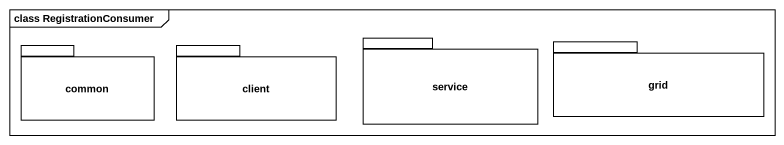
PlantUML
@startuml
mainframe class RegistrationConsumer
package common {
}
package client {
}
package service {
}
package grid {
}
@enduml
